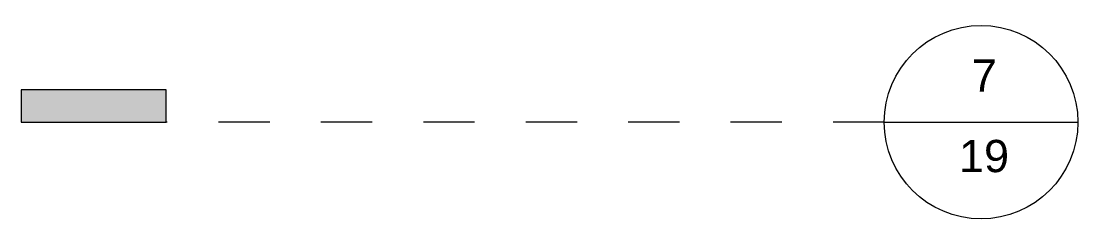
# Model space of a CAD drawing. Header units: millimetres. Extents: x -15725 to 47878, y -33389 to 18700.
# Drawn here: x -550 to 6001, y -33389 to -32162 of the extents above; entities that cross this region are included whole.
import ezdxf

# ---------------------------------------------------------------- set-up
doc = ezdxf.new("R2010")
doc.units = ezdxf.units.MM
doc.linetypes.add('Abgebrochen', pattern=[714.375, 476.25, -238.125])
doc.linetypes.add('Aligning Line', pattern=[635, 317.5, -317.5])
doc.layers.add('G-ANNO-SYMB', color=7, linetype='Abgebrochen', lineweight=9)
doc.styles.add('Arial_1', font='arial.ttf', dxfattribs={"height": 200})

# ---------------------------------------------------------------- blocks, each defined once
blk = doc.blocks.new('Detail View - M_Section Tail - Filled Horizontal-28776-02_MẶT BẰNG TẦNG 2')
at = {"layer": 'G-ANNO-SYMB', "linetype": 'Continuous'}
blk.add_hatch(color=256, dxfattribs=at).paths.add_polyline_path([(0, 2), (0, 0), (-9, 0), (-9, 2)])
for p, q in [((0, 2), (-9, 2)), ((-9, 2), (-9, 0)), ((0, 0), (0, 2)), ((-9, 0), (0, 0))]:
    blk.add_line(p, q, dxfattribs=at)
blk = doc.blocks.new('Detail View - M_Section Head - No Arrow-28929-02_MẶT BẰNG TẦNG 2')
at = {"layer": 'G-ANNO-SYMB', "linetype": 'Continuous'}
for start, end in [(360, 180), (180, 360)]:
    blk.add_arc((-6, 0), 6, start, end, dxfattribs=at)

msp = doc.modelspace()

# ---------------------------------------------------------------- linework, layer by layer
at = {"layer": 'G-ANNO-SYMB', "linetype": 'Aligning Line'}
msp.add_line((4800.9, -32788.7), (349.5, -32788.7), dxfattribs=at)
at = {"layer": 'G-ANNO-SYMB', "linetype": 'Continuous'}
msp.add_line((4800.9, -32788.7), (6000.9, -32788.7), dxfattribs=at)

# ---------------------------------------------------------------- block references
at = {"layer": 'G-ANNO-SYMB', "linetype": 'Continuous', "extrusion": (0, 0, -1), "xscale": 99.99999999999993, "yscale": 99.99999999999993, "zscale": 99.99999999999993}
msp.add_blockref('Detail View - M_Section Head - No Arrow-28929-02_MẶT BẰNG TẦNG 2', (-4800.9, -32788.7), dxfattribs=at)
at = {"layer": 'G-ANNO-SYMB', "linetype": 'Continuous', "xscale": 99.99999999999993, "yscale": 99.99999999999993, "zscale": 99.99999999999993}
msp.add_blockref('Detail View - M_Section Tail - Filled Horizontal-28776-02_MẶT BẰNG TẦNG 2', (349.5, -32788.7), dxfattribs=at)

# ---------------------------------------------------------------- texts
at = {"layer": 'G-ANNO-SYMB', "linetype": 'Continuous', "char_height": 200, "attachment_point": 1, "style": 'Arial_1'}
for s, insert, width in [('7', (5343.2, -32399.8), 192.405), ('19', (5263.7, -32898.7), 384.81)]:
    msp.add_mtext(s, dxfattribs=dict(at, insert=insert, width=width))

doc.saveas('drawing.dxf')
